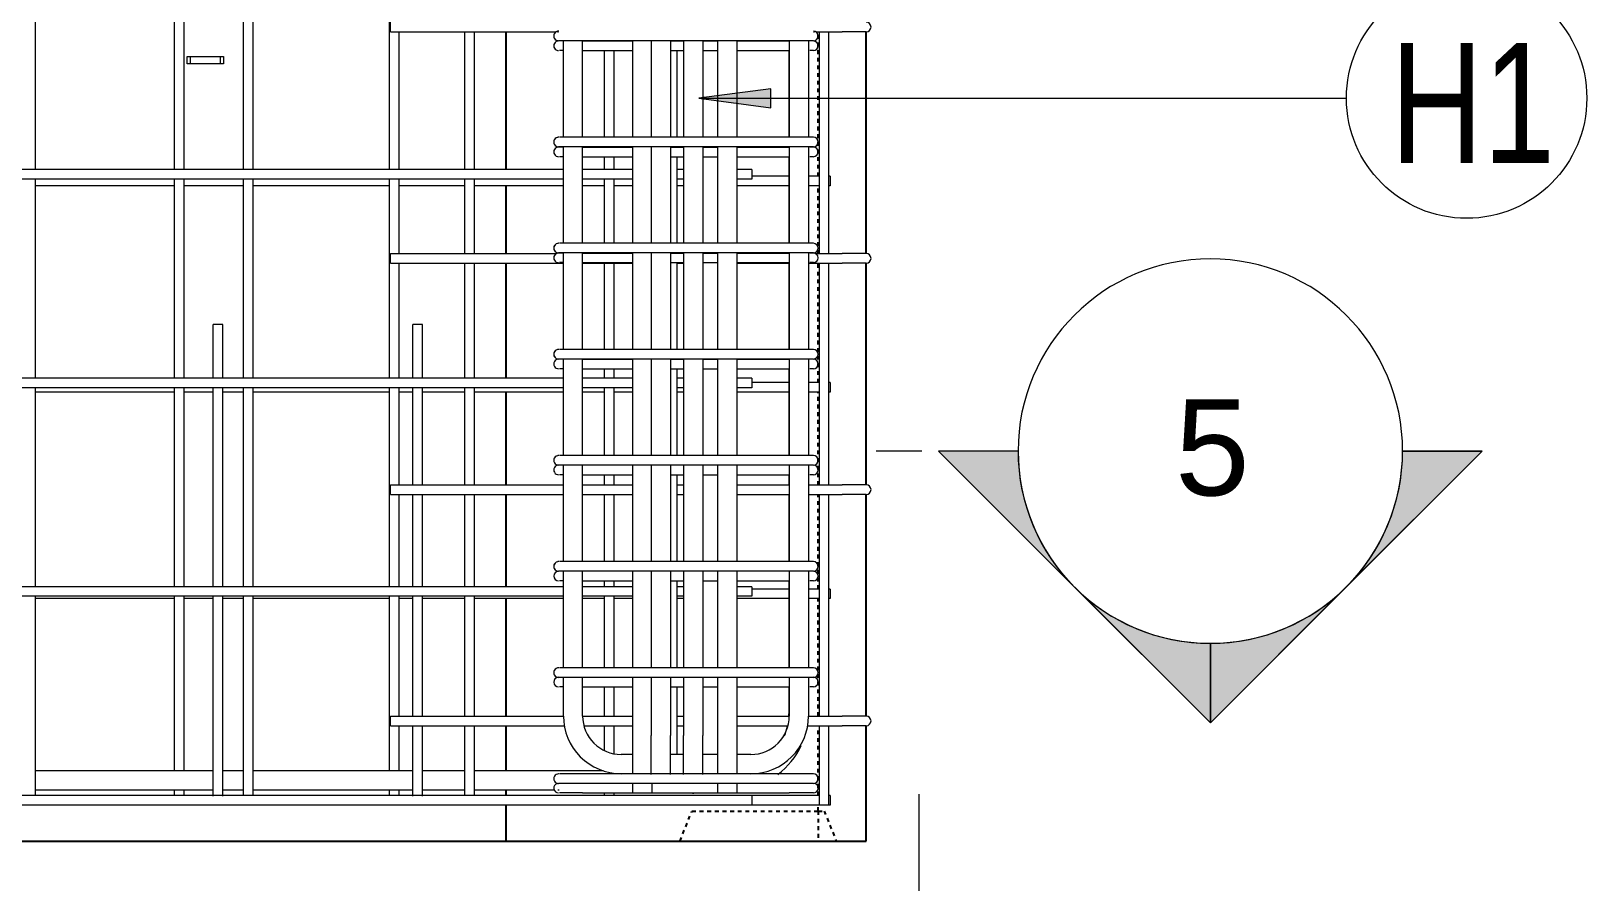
# Model space of a CAD drawing. Header units: millimetres. Extents: x -12508 to 11584, y -2169 to 13538.
# Drawn here: x -9081 to -7786, y -1437 to -721 of the extents above; entities that cross this region are included whole.
import ezdxf

# ---------------------------------------------------------------- set-up
doc = ezdxf.new("R2010")
doc.units = ezdxf.units.MM
doc.linetypes.add('Dash', pattern=[6.36, 3.18, -3.18])
for name, color, linetype, lineweight in [('A-GENM', 13, 'Continuous', 18), ('A-WALL', 113, 'Continuous', 25), ('A-WALL-HDLN', 110, 'Dash', 25), ('G-ANNO-SYMB', 111, 'Continuous', 9), ('S-COLS', 52, 'Continuous', 18), ('S-RBAR', 171, 'Continuous', 18), ('S-RBAR-IDEN', 171, 'Continuous', 9)]:
    doc.layers.add(name, color=color, linetype=linetype, lineweight=lineweight)
doc.styles.add('Arial', font='arial.ttf', dxfattribs={"height": 80})
doc.styles.add('Nirmala UI Semilight', font='NirmalaS.ttf', dxfattribs={"width": 0.8, "height": 100})

# ---------------------------------------------------------------- blocks, each defined once
blk = doc.blocks.new('RR spread anchor face based - RR-SA-1_4-160-V2-Elevation Front 1')
at = {"layer": 'A-GENM'}
for p, q in [((-8950.6, 627.8), (-8948.1, 627.8)), ((-8950.6, 621.8), (-8950.6, 627.8)), ((-8948.1, 621.8), (-8950.6, 621.8)), ((-8948.1, 627.8), (-8923.1, 627.8)), ((-8948.1, 621.8), (-8948.1, 627.8)), ((-8923.1, 621.8), (-8948.1, 621.8)), ((-8923.1, 627.8), (-8920.6, 627.8)), ((-8923.1, 621.8), (-8923.1, 627.8)), ((-8920.6, 621.8), (-8923.1, 621.8)), ((-8920.6, 627.8), (-8920.6, 621.8))]:
    blk.add_line(p, q, dxfattribs=at)
blk = doc.blocks.new('Detail View - M_Section Head - Filled SHOP DWG-1002450-Elevation Front 1')
at = {"layer": 'G-ANNO-SYMB'}
h = blk.add_hatch(color=256, dxfattribs=at)
edge = h.paths.add_edge_path()
edge.add_line((-8325.5, 3729.4), (-8259.2, 3729.4))
edge.add_arc((-8099.2, 3729.4), 160, 180, 225)
edge.add_line((-8212.4, 3616.3), (-8325.5, 3729.4))
h = blk.add_hatch(color=256, dxfattribs=at)
edge = h.paths.add_edge_path()
edge.add_line((-7873, 3729.4), (-7986.1, 3616.3))
edge.add_arc((-8099.2, 3729.4), 160, 315, 360)
edge.add_line((-7939.2, 3729.4), (-7873, 3729.4))
h = blk.add_hatch(color=256, dxfattribs=at)
edge = h.paths.add_edge_path()
edge.add_line((-8099.2, 3503.1), (-8212.4, 3616.3))
edge.add_arc((-8099.2, 3729.4), 160, 225, 270)
edge.add_line((-8099.2, 3569.4), (-8099.2, 3503.1))
h = blk.add_hatch(color=256, dxfattribs=at)
edge = h.paths.add_edge_path()
edge.add_line((-8099.2, 3503.1), (-8099.2, 3569.4))
edge.add_arc((-8099.2, 3729.4), 160, 270, 315)
edge.add_line((-7986.1, 3616.3), (-8099.2, 3503.1))
for p, q in [((-8099.2, 3503.1), (-8325.5, 3729.4)), ((-8259.2, 3729.4), (-8325.5, 3729.4)), ((-8325.5, 3729.4), (-8212.4, 3616.3)), ((-8259.2, 3729.4), (-8325.5, 3729.4)), ((-8099.2, 3503.1), (-7873, 3729.4)), ((-7986.1, 3616.3), (-7873, 3729.4)), ((-7939.2, 3729.4), (-7873, 3729.4)), ((-7873, 3729.4), (-7939.2, 3729.4)), ((-8212.4, 3616.3), (-8099.2, 3503.1)), ((-8099.2, 3503.1), (-7986.1, 3616.3)), ((-8099.2, 3569.4), (-8099.2, 3503.1)), ((-8099.2, 3503.1), (-8099.2, 3569.4))]:
    blk.add_line(p, q, dxfattribs=at)
for start, end in [(360, 180), (180, 360), (180, 225), (315, 0), (225, 270), (270, 315)]:
    blk.add_arc((-8099.2, 3729.4), 160, start, end, dxfattribs=at)
blk = doc.blocks.new('M_Rebar Tag_rfa MARK - ARROW-794226-Elevation Front 1')
at = {"layer": 'S-RBAR-IDEN'}
blk.add_circle((-7744.2, 3994.2), 100, dxfattribs=at)

msp = doc.modelspace()

# ---------------------------------------------------------------- hatches: boundary and pattern name
at = {"layer": 'S-RBAR-IDEN'}
msp.add_hatch(color=256, dxfattribs=at).paths.add_polyline_path([(-8525, -777), (-8465, -784.9), (-8465, -769.1)])

# ---------------------------------------------------------------- linework, layer by layer
at = {"layer": 'A-WALL'}
for p, q in [((-8685.6, -721.7), (-8685.6, -836.2)), ((-8385.6, -906.2), (-8385.6, -721.7)), ((-8685.6, -849.9), (-8685.6, -906.2)), ((-8685.6, -914.2), (-8685.6, -1009.9)), ((-8385.6, -1098.7), (-8385.6, -914.2)), ((-8685.6, -1021.6), (-8685.6, -1098.7)), ((-8685.6, -1106.7), (-8685.6, -1183.5)), ((-8385.6, -1291.2), (-8385.6, -1106.7)), ((-8685.6, -1193.4), (-8685.6, -1291.2)), ((-8685.6, -1299.2), (-8685.6, -1336.7)), ((-8385.6, -1395.2), (-8385.6, -1299.2)), ((-8685.6, -1352.7), (-8685.6, -1357.2)), ((-8685.6, -1365.2), (-8685.6, -1395.2)), ((-9845.6, -1395.2), (-8685.6, -1395.2)), ((-8685.6, -1395.2), (-8385.6, -1395.2)), ((-8685.6, -1395.2), (-8685.6, -1395.2))]:
    msp.add_line(p, q, dxfattribs=at)
at = {"layer": 'A-WALL-HDLN'}
for p, q in [((-8425.6, -841.9), (-8425.6, -721.7)), ((-8425.6, -906.2), (-8425.6, -849.9)), ((-8425.6, -1013.6), (-8425.6, -914.2)), ((-8425.6, -1098.7), (-8425.6, -1021.6)), ((-8425.6, -1185.4), (-8425.6, -1106.7)), ((-8425.6, -1291.2), (-8425.6, -1193.4)), ((-8425.6, -1357.2), (-8425.6, -1299.2)), ((-8540.5, -1395.1), (-8530.6, -1370.2)), ((-8530.6, -1370.2), (-8425.6, -1370.2)), ((-8425.6, -1370.2), (-8425.6, -1365.2)), ((-8425.6, -1370.2), (-8425.6, -1395.1)), ((-8425.5, -1370.2), (-8420.6, -1370.2)), ((-8420.6, -1370.2), (-8410.6, -1395.1))]:
    msp.add_line(p, q, dxfattribs=at)
at = {"layer": 'G-ANNO-SYMB'}
for p, q in [((-8339.2, -1070.6), (-8377.3, -1070.6)), ((-8341.9, -1356.1), (-8341.9, -1436.6))]:
    msp.add_line(p, q, dxfattribs=at)
at = {"layer": 'S-COLS'}
for p, q in [((-8385.6, -906.2), (-8385.6, -721.7)), ((-8385.6, -1098.7), (-8385.6, -914.2)), ((-8385.6, -1291.2), (-8385.6, -1106.7)), ((-8385.6, -1395.2), (-8385.6, -1299.2)), ((-8385.6, -1395.2), (-8685.6, -1395.2))]:
    msp.add_line(p, q, dxfattribs=at)
at = {"layer": 'S-RBAR'}
for p, q in [((-9076.9, -836.2), (-9076.9, -670.6)), ((-8961.2, -836.2), (-8961.2, -670.6)), ((-8953.2, -836.2), (-8953.2, -670.6)), ((-8903.8, -836.2), (-8903.8, -670.6)), ((-8895.8, -836.2), (-8895.8, -670.6)), ((-8782.4, -836.2), (-8782.4, -670.6)), ((-8781.6, -721.7), (-8781.6, -713.7)), ((-8781.6, -721.7), (-8643.6, -721.7)), ((-8774.4, -836.2), (-8774.4, -721.7)), ((-8719.6, -836.2), (-8719.6, -721.7)), ((-8711.6, -836.2), (-8711.6, -721.7)), ((-8642.6, -721.7), (-8641.6, -721.7)), ((-8429.6, -721.7), (-8428.6, -721.7)), ((-8427.6, -721.7), (-8405.6, -721.7)), ((-8424.6, -906.2), (-8424.6, -721.7)), ((-8416.6, -906.2), (-8416.6, -721.7)), ((-8637.6, -809.4), (-8637.6, -729.1)), ((-8449.6, -729.1), (-8621.6, -729.1)), ((-8621.6, -809.4), (-8621.6, -729.1)), ((-8621.6, -729.3), (-8579.7, -729.3)), ((-8621.6, -737.3), (-8579.7, -737.3)), ((-8603.5, -809.4), (-8603.5, -737.3)), ((-8595.5, -809.4), (-8595.5, -737.3)), ((-8579.7, -809.4), (-8579.7, -729.1)), ((-8564.6, -729.1), (-8564.6, -809.4)), ((-8548.6, -729.1), (-8548.6, -809.4)), ((-8548.6, -729.3), (-8537.7, -729.3)), ((-8548.6, -737.3), (-8537.7, -737.3)), ((-8543, -809.4), (-8543, -737.3)), ((-8537.7, -729.1), (-8537.7, -809.4)), ((-8521.7, -729.1), (-8521.7, -809.4)), ((-8521.7, -729.3), (-8509.1, -729.3)), ((-8521.7, -737.3), (-8509.1, -737.3)), ((-8509.1, -809.4), (-8509.1, -729.1)), ((-8493.1, -809.4), (-8493.1, -729.1)), ((-8493.1, -729.3), (-8449.6, -729.3)), ((-8493.1, -737.3), (-8449.6, -737.3)), ((-8450, -737.3), (-8450, -809.4)), ((-8449.6, -729.1), (-8449.6, -809.4)), ((-8433.6, -729.1), (-8433.6, -809.4)), ((-8449.6, -809.4), (-8621.6, -809.4)), ((-8637.6, -897.7), (-8637.6, -817.4)), ((-8449.6, -817.4), (-8621.6, -817.4)), ((-8621.6, -897.7), (-8621.6, -817.4)), ((-8621.6, -817.6), (-8579.7, -817.6)), ((-8621.6, -825.6), (-8579.7, -825.6)), ((-8603.5, -836.2), (-8603.5, -825.6)), ((-8595.5, -836.2), (-8595.5, -825.6)), ((-8579.7, -897.7), (-8579.7, -817.4)), ((-8564.6, -817.4), (-8564.6, -897.7)), ((-8548.6, -817.4), (-8548.6, -897.7)), ((-8548.6, -817.6), (-8537.7, -817.6)), ((-8548.6, -825.6), (-8537.7, -825.6)), ((-8543, -897.7), (-8543, -825.6)), ((-8537.7, -817.4), (-8537.7, -897.7)), ((-8521.7, -817.4), (-8521.7, -897.7)), ((-8521.7, -817.6), (-8509.1, -817.6)), ((-8521.7, -825.6), (-8509.1, -825.6)), ((-8509.1, -897.7), (-8509.1, -817.4)), ((-8493.1, -897.7), (-8493.1, -817.4)), ((-8493.1, -817.6), (-8449.6, -817.6)), ((-8493.1, -825.6), (-8449.6, -825.6)), ((-8450, -825.6), (-8450, -897.7)), ((-8449.6, -817.4), (-8449.6, -897.7)), ((-8433.6, -817.4), (-8433.6, -897.7)), ((-8637.6, -836.2), (-9775.6, -836.2)), ((-8579.7, -836.2), (-8621.6, -836.2)), ((-8537.7, -836.2), (-8543, -836.2)), ((-8480.8, -836.2), (-8493.1, -836.2)), ((-8480.8, -836.2), (-8480.8, -844.2)), ((-8637.6, -844.2), (-9815.6, -844.2)), ((-9076.9, -1009.9), (-9076.9, -844.2)), ((-8961.2, -849.9), (-9076.9, -849.9)), ((-8961.2, -1009.9), (-8961.2, -844.2)), ((-8953.2, -1009.9), (-8953.2, -844.2)), ((-8903.8, -849.9), (-8953.2, -849.9)), ((-8903.8, -1009.9), (-8903.8, -844.2)), ((-8895.8, -1009.9), (-8895.8, -844.2)), ((-8782.4, -849.9), (-8895.8, -849.9)), ((-8782.4, -1009.9), (-8782.4, -844.2)), ((-8774.4, -906.2), (-8774.4, -844.2)), ((-8719.6, -849.9), (-8774.4, -849.9)), ((-8719.6, -906.2), (-8719.6, -844.2)), ((-8711.6, -906.2), (-8711.6, -844.2)), ((-8637.6, -849.9), (-8711.6, -849.9)), ((-8579.7, -844.2), (-8621.6, -844.2)), ((-8603.5, -849.9), (-8621.6, -849.9)), ((-8603.5, -897.7), (-8603.5, -844.2)), ((-8595.5, -897.7), (-8595.5, -844.2)), ((-8579.7, -849.9), (-8595.5, -849.9)), ((-8537.7, -844.2), (-8543, -844.2)), ((-8537.7, -849.9), (-8543, -849.9)), ((-8480.8, -844.2), (-8493.1, -844.2)), ((-8450, -849.9), (-8493.1, -849.9)), ((-8450, -841.9), (-8480.8, -841.9)), ((-8424.6, -841.9), (-8433.6, -841.9)), ((-8424.6, -849.9), (-8433.6, -849.9)), ((-8415.6, -841.9), (-8416.6, -841.9)), ((-8415.6, -849.9), (-8416.6, -849.9)), ((-8415.6, -841.9), (-8415.6, -849.9)), ((-8781.6, -906.2), (-8643.1, -906.2)), ((-8781.6, -914.2), (-8781.6, -906.2)), ((-8637.6, -986), (-8637.6, -905.7)), ((-8449.6, -897.7), (-8621.6, -897.7)), ((-8449.6, -905.7), (-8621.6, -905.7)), ((-8621.6, -986), (-8621.6, -905.7)), ((-8621.6, -905.8), (-8579.7, -905.8)), ((-8579.7, -986), (-8579.7, -905.7)), ((-8564.6, -905.7), (-8564.6, -986)), ((-8548.6, -905.7), (-8548.6, -986)), ((-8548.6, -905.8), (-8537.7, -905.8)), ((-8537.7, -905.7), (-8537.7, -986)), ((-8521.7, -905.7), (-8521.7, -986)), ((-8521.7, -905.8), (-8509.1, -905.8)), ((-8509.1, -986), (-8509.1, -905.7)), ((-8493.1, -986), (-8493.1, -905.7)), ((-8493.1, -905.8), (-8449.6, -905.8)), ((-8449.6, -905.7), (-8449.6, -986)), ((-8433.6, -905.7), (-8433.6, -986)), ((-8428.1, -906.2), (-8405.6, -906.2)), ((-8781.6, -914.2), (-8637.6, -914.2)), ((-8774.4, -1009.9), (-8774.4, -914.2)), ((-8719.6, -1009.9), (-8719.6, -914.2)), ((-8711.6, -1009.9), (-8711.6, -914.2)), ((-8621.6, -913.8), (-8579.7, -913.8)), ((-8621.6, -914.2), (-8579.7, -914.2)), ((-8603.5, -986), (-8603.5, -914.2)), ((-8595.5, -986), (-8595.5, -914.2)), ((-8548.6, -913.8), (-8537.7, -913.8)), ((-8543, -986), (-8543, -913.8)), ((-8543, -914.2), (-8537.7, -914.2)), ((-8521.7, -913.8), (-8509.1, -913.8)), ((-8493.1, -913.8), (-8449.6, -913.8)), ((-8493.1, -914.2), (-8449.6, -914.2)), ((-8450, -914.2), (-8450, -986)), ((-8433.6, -914.2), (-8405.6, -914.2)), ((-8424.6, -1098.7), (-8424.6, -914.2)), ((-8416.6, -1098.7), (-8416.6, -914.2)), ((-8921, -965.2), (-8929, -965.2)), ((-8929, -1009.9), (-8929, -965.2)), ((-8921, -1009.9), (-8921, -965.2)), ((-8754.8, -965.2), (-8762.8, -965.2)), ((-8762.8, -1009.9), (-8762.8, -965.2)), ((-8754.8, -1009.9), (-8754.8, -965.2)), ((-8637.6, -1074.3), (-8637.6, -994)), ((-8449.6, -986), (-8621.6, -986)), ((-8449.6, -994), (-8621.6, -994)), ((-8621.6, -1074.3), (-8621.6, -994)), ((-8621.6, -994.1), (-8579.7, -994.1)), ((-8579.7, -1074.3), (-8579.7, -994)), ((-8564.6, -994), (-8564.6, -1074.3)), ((-8548.6, -994), (-8548.6, -1074.3)), ((-8548.6, -994.1), (-8537.7, -994.1)), ((-8537.7, -994), (-8537.7, -1074.3)), ((-8521.7, -994), (-8521.7, -1074.3)), ((-8521.7, -994.1), (-8509.1, -994.1)), ((-8509.1, -1074.3), (-8509.1, -994)), ((-8493.1, -1074.3), (-8493.1, -994)), ((-8493.1, -994.1), (-8449.6, -994.1)), ((-8449.6, -994), (-8449.6, -1074.3)), ((-8433.6, -994), (-8433.6, -1074.3)), ((-8637.6, -1009.9), (-9775.6, -1009.9)), ((-8621.6, -1002.1), (-8579.7, -1002.1)), ((-8579.7, -1009.9), (-8621.6, -1009.9)), ((-8603.5, -1009.9), (-8603.5, -1002.1)), ((-8595.5, -1009.9), (-8595.5, -1002.1)), ((-8548.6, -1002.1), (-8537.7, -1002.1)), ((-8543, -1074.3), (-8543, -1002.1)), ((-8537.7, -1009.9), (-8543, -1009.9)), ((-8521.7, -1002.1), (-8509.1, -1002.1)), ((-8493.1, -1002.1), (-8449.6, -1002.1)), ((-8480.8, -1009.9), (-8493.1, -1009.9)), ((-8480.8, -1009.9), (-8480.8, -1017.9)), ((-8450, -1002.1), (-8450, -1074.3)), ((-8637.6, -1017.9), (-9815.6, -1017.9)), ((-9076.9, -1183.5), (-9076.9, -1017.9)), ((-8961.2, -1021.6), (-9076.9, -1021.6)), ((-8961.2, -1183.5), (-8961.2, -1017.9)), ((-8953.2, -1183.5), (-8953.2, -1017.9)), ((-8929, -1021.6), (-8953.2, -1021.6)), ((-8929, -1183.5), (-8929, -1017.9)), ((-8921, -1183.5), (-8921, -1017.9)), ((-8903.8, -1021.6), (-8921, -1021.6)), ((-8903.8, -1183.5), (-8903.8, -1017.9)), ((-8895.8, -1183.5), (-8895.8, -1017.9)), ((-8782.4, -1021.6), (-8895.8, -1021.6)), ((-8782.4, -1183.5), (-8782.4, -1017.9)), ((-8774.4, -1098.7), (-8774.4, -1017.9)), ((-8762.8, -1021.6), (-8774.4, -1021.6)), ((-8762.8, -1098.7), (-8762.8, -1017.9)), ((-8754.8, -1098.7), (-8754.8, -1017.9)), ((-8719.6, -1021.6), (-8754.8, -1021.6)), ((-8719.6, -1098.7), (-8719.6, -1017.9)), ((-8711.6, -1098.7), (-8711.6, -1017.9)), ((-8637.6, -1021.6), (-8711.6, -1021.6)), ((-8579.7, -1017.9), (-8621.6, -1017.9)), ((-8603.5, -1021.6), (-8621.6, -1021.6)), ((-8603.5, -1074.3), (-8603.5, -1017.9)), ((-8595.5, -1074.3), (-8595.5, -1017.9)), ((-8579.7, -1021.6), (-8595.5, -1021.6)), ((-8537.7, -1017.9), (-8543, -1017.9)), ((-8537.7, -1021.6), (-8543, -1021.6)), ((-8480.8, -1017.9), (-8493.1, -1017.9)), ((-8450, -1021.6), (-8493.1, -1021.6)), ((-8450, -1013.6), (-8480.8, -1013.6)), ((-8424.6, -1013.6), (-8433.6, -1013.6)), ((-8424.6, -1021.6), (-8433.6, -1021.6)), ((-8415.6, -1013.6), (-8416.6, -1013.6)), ((-8415.6, -1021.6), (-8416.6, -1021.6)), ((-8415.6, -1013.6), (-8415.6, -1021.6)), ((-8449.6, -1074.3), (-8621.6, -1074.3)), ((-8637.6, -1162.6), (-8637.6, -1082.3)), ((-8449.6, -1082.3), (-8621.6, -1082.3)), ((-8621.6, -1162.6), (-8621.6, -1082.3)), ((-8579.7, -1162.6), (-8579.7, -1082.3)), ((-8564.6, -1082.3), (-8564.6, -1162.6)), ((-8548.6, -1082.3), (-8548.6, -1162.6)), ((-8537.7, -1082.3), (-8537.7, -1162.6)), ((-8521.7, -1082.3), (-8521.7, -1162.6)), ((-8509.1, -1162.6), (-8509.1, -1082.3)), ((-8493.1, -1162.6), (-8493.1, -1082.3)), ((-8449.6, -1082.3), (-8449.6, -1162.6)), ((-8433.6, -1082.3), (-8433.6, -1162.6)), ((-8781.6, -1098.7), (-8637.6, -1098.7)), ((-8781.6, -1106.7), (-8781.6, -1098.7)), ((-8621.6, -1090.3), (-8579.7, -1090.3)), ((-8621.6, -1098.7), (-8579.7, -1098.7)), ((-8603.5, -1098.7), (-8603.5, -1090.3)), ((-8595.5, -1098.7), (-8595.5, -1090.3)), ((-8548.6, -1090.3), (-8537.7, -1090.3)), ((-8543, -1162.6), (-8543, -1090.3)), ((-8543, -1098.7), (-8537.7, -1098.7)), ((-8521.7, -1090.3), (-8509.1, -1090.3)), ((-8493.1, -1090.3), (-8449.6, -1090.3)), ((-8493.1, -1098.7), (-8449.6, -1098.7)), ((-8450, -1090.3), (-8450, -1098.7)), ((-8433.6, -1098.7), (-8405.6, -1098.7)), ((-8781.6, -1106.7), (-8637.6, -1106.7)), ((-8774.4, -1183.5), (-8774.4, -1106.7)), ((-8762.8, -1183.5), (-8762.8, -1106.7)), ((-8754.8, -1183.5), (-8754.8, -1106.7)), ((-8719.6, -1183.5), (-8719.6, -1106.7)), ((-8711.6, -1183.5), (-8711.6, -1106.7)), ((-8621.6, -1106.7), (-8579.7, -1106.7)), ((-8603.5, -1162.6), (-8603.5, -1106.7)), ((-8595.5, -1162.6), (-8595.5, -1106.7)), ((-8543, -1106.7), (-8537.7, -1106.7)), ((-8493.1, -1106.7), (-8449.6, -1106.7)), ((-8450, -1106.7), (-8450, -1162.6)), ((-8433.6, -1106.7), (-8405.6, -1106.7)), ((-8424.6, -1291.2), (-8424.6, -1106.7)), ((-8416.6, -1291.2), (-8416.6, -1106.7)), ((-8449.6, -1162.6), (-8621.6, -1162.6)), ((-8637.6, -1251), (-8637.6, -1170.6)), ((-8449.6, -1170.6), (-8621.6, -1170.6)), ((-8621.6, -1251), (-8621.6, -1170.6)), ((-8579.7, -1251), (-8579.7, -1170.6)), ((-8564.6, -1170.6), (-8564.6, -1251)), ((-8548.6, -1170.6), (-8548.6, -1251)), ((-8537.7, -1170.6), (-8537.7, -1251)), ((-8521.7, -1170.6), (-8521.7, -1251)), ((-8509.1, -1251), (-8509.1, -1170.6)), ((-8493.1, -1251), (-8493.1, -1170.6)), ((-8449.6, -1170.6), (-8449.6, -1251)), ((-8433.6, -1170.6), (-8433.6, -1251)), ((-8637.6, -1183.5), (-9775.6, -1183.5)), ((-8621.6, -1178.6), (-8579.7, -1178.6)), ((-8579.7, -1183.5), (-8621.6, -1183.5)), ((-8603.5, -1183.5), (-8603.5, -1178.6)), ((-8595.5, -1183.5), (-8595.5, -1178.6)), ((-8548.6, -1178.6), (-8537.7, -1178.6)), ((-8543, -1251), (-8543, -1178.6)), ((-8537.7, -1183.5), (-8543, -1183.5)), ((-8521.7, -1178.6), (-8509.1, -1178.6)), ((-8493.1, -1178.6), (-8449.6, -1178.6)), ((-8480.8, -1183.5), (-8493.1, -1183.5)), ((-8480.8, -1183.5), (-8480.8, -1191.5)), ((-8450, -1185.4), (-8480.8, -1185.4)), ((-8450, -1178.6), (-8450, -1251)), ((-8424.6, -1185.4), (-8433.6, -1185.4)), ((-8415.6, -1185.4), (-8416.6, -1185.4)), ((-8415.6, -1185.4), (-8415.6, -1193.4)), ((-8637.6, -1191.5), (-9815.6, -1191.5)), ((-9076.9, -1357.2), (-9076.9, -1191.5)), ((-8961.2, -1193.4), (-9076.9, -1193.4)), ((-8961.2, -1336.7), (-8961.2, -1191.5)), ((-8953.2, -1336.7), (-8953.2, -1191.5)), ((-8929, -1193.4), (-8953.2, -1193.4)), ((-8929, -1325.2), (-8929, -1191.5)), ((-8921, -1325.2), (-8921, -1191.5)), ((-8903.8, -1193.4), (-8921, -1193.4)), ((-8903.8, -1357.2), (-8903.8, -1191.5)), ((-8895.8, -1357.2), (-8895.8, -1191.5)), ((-8782.4, -1193.4), (-8895.8, -1193.4)), ((-8782.4, -1336.7), (-8782.4, -1191.5)), ((-8774.4, -1291.2), (-8774.4, -1191.5)), ((-8762.8, -1193.4), (-8774.4, -1193.4)), ((-8762.8, -1291.2), (-8762.8, -1191.5)), ((-8754.8, -1291.2), (-8754.8, -1191.5)), ((-8719.6, -1193.4), (-8754.8, -1193.4)), ((-8719.6, -1291.2), (-8719.6, -1191.5)), ((-8711.6, -1291.2), (-8711.6, -1191.5)), ((-8637.6, -1193.4), (-8711.6, -1193.4)), ((-8579.7, -1191.5), (-8621.6, -1191.5)), ((-8603.5, -1193.4), (-8621.6, -1193.4)), ((-8603.5, -1251), (-8603.5, -1191.5)), ((-8595.5, -1251), (-8595.5, -1191.5)), ((-8579.7, -1193.4), (-8595.5, -1193.4)), ((-8537.7, -1191.5), (-8543, -1191.5)), ((-8537.7, -1193.4), (-8543, -1193.4)), ((-8480.8, -1191.5), (-8493.1, -1191.5)), ((-8450, -1193.4), (-8493.1, -1193.4)), ((-8424.6, -1193.4), (-8433.6, -1193.4)), ((-8415.6, -1193.4), (-8416.6, -1193.4)), ((-8449.6, -1251), (-8621.6, -1251)), ((-8637.6, -1291.1), (-8637.6, -1259)), ((-8449.6, -1259), (-8621.6, -1259)), ((-8621.6, -1291.1), (-8621.6, -1259)), ((-8621.6, -1266.8), (-8579.7, -1266.8)), ((-8603.5, -1291.2), (-8603.5, -1266.8)), ((-8595.5, -1291.2), (-8595.5, -1266.8)), ((-8579.7, -1339.3), (-8579.7, -1259)), ((-8564.6, -1259), (-8564.6, -1307.2)), ((-8548.6, -1259), (-8548.6, -1307.2)), ((-8548.6, -1266.8), (-8537.7, -1266.8)), ((-8543, -1323.1), (-8543, -1266.8)), ((-8537.7, -1259), (-8537.7, -1307.2)), ((-8521.7, -1259), (-8521.7, -1307.2)), ((-8521.7, -1266.8), (-8509.1, -1266.8)), ((-8509.1, -1339.3), (-8509.1, -1259)), ((-8493.1, -1339.3), (-8493.1, -1259)), ((-8493.1, -1266.8), (-8449.6, -1266.8)), ((-8450, -1266.8), (-8450, -1289.2)), ((-8449.6, -1259), (-8449.6, -1291.1)), ((-8433.6, -1259), (-8433.6, -1291.1)), ((-8781.6, -1291.2), (-8637.6, -1291.2)), ((-8781.6, -1299.2), (-8781.6, -1291.2)), ((-8621.7, -1291.2), (-8579.7, -1291.2)), ((-8543, -1291.2), (-8537.7, -1291.2)), ((-8493.1, -1291.2), (-8449.5, -1291.2)), ((-8433.6, -1291.2), (-8405.6, -1291.2)), ((-8781.6, -1299.2), (-8636.5, -1299.2)), ((-8774.4, -1336.7), (-8774.4, -1299.2)), ((-8762.8, -1325.2), (-8762.8, -1299.2)), ((-8754.8, -1325.2), (-8754.8, -1299.2)), ((-8719.6, -1357.2), (-8719.6, -1299.2)), ((-8711.6, -1357.2), (-8711.6, -1299.2)), ((-8620.5, -1299.2), (-8579.7, -1299.2)), ((-8603.5, -1319.7), (-8603.5, -1299.2)), ((-8595.5, -1322.3), (-8595.5, -1299.2)), ((-8543, -1299.2), (-8537.7, -1299.2)), ((-8493.1, -1299.2), (-8450.6, -1299.2)), ((-8434.6, -1299.2), (-8405.6, -1299.2)), ((-8424.6, -1365.2), (-8424.6, -1299.2)), ((-8416.6, -1365.2), (-8416.6, -1299.2)), ((-8579.7, -1323.1), (-8589.6, -1323.1)), ((-8537.7, -1323.1), (-8548.6, -1323.1)), ((-8509.1, -1323.1), (-8521.7, -1323.1)), ((-8481.6, -1323.1), (-8493.1, -1323.1)), ((-8929, -1336.7), (-9076.9, -1336.7)), ((-8903.8, -1336.7), (-8921, -1336.7)), ((-8762.8, -1336.7), (-8895.8, -1336.7)), ((-8719.6, -1336.7), (-8754.8, -1336.7)), ((-8604.2, -1336.7), (-8711.6, -1336.7)), ((-8449.6, -1339.3), (-8621.6, -1339.3)), ((-8579.7, -1339.1), (-8589.6, -1339.1)), ((-8537.7, -1339.1), (-8548.6, -1339.1)), ((-8509.1, -1339.1), (-8521.7, -1339.1)), ((-8481.6, -1339.1), (-8493.1, -1339.1)), ((-8480.8, -1357.2), (-9815.6, -1357.2)), ((-8929, -1352.7), (-9076.9, -1352.7)), ((-8961.2, -1357.2), (-8961.2, -1352.7)), ((-8953.2, -1357.2), (-8953.2, -1352.7)), ((-8903.8, -1352.7), (-8921, -1352.7)), ((-8762.8, -1352.7), (-8895.8, -1352.7)), ((-8782.4, -1357.2), (-8782.4, -1352.7)), ((-8774.4, -1357.2), (-8774.4, -1352.7)), ((-8719.6, -1352.7), (-8754.8, -1352.7)), ((-8645, -1352.7), (-8711.6, -1352.7)), ((-8641.1, -1352.7), (-8642.3, -1352.7)), ((-8449.6, -1347.3), (-8621.6, -1347.3)), ((-8621.6, -1355.1), (-8579.7, -1355.1)), ((-8603.5, -1357.2), (-8603.5, -1355.1)), ((-8595.5, -1357.2), (-8595.5, -1355.1)), ((-8579.7, -1355.2), (-8579.7, -1347.3)), ((-8563.7, -1355.2), (-8579.7, -1355.2)), ((-8563.7, -1355.2), (-8563.7, -1347.3)), ((-8563.7, -1355.1), (-8509.1, -1355.1)), ((-8560.9, -1355.2), (-8563.7, -1355.2)), ((-8543, -1355.2), (-8559, -1355.2)), ((-8509.1, -1355.2), (-8521.7, -1355.2)), ((-8509.1, -1355.2), (-8509.1, -1347.3)), ((-8493.1, -1355.2), (-8509.1, -1355.2)), ((-8493.1, -1355.2), (-8493.1, -1347.3)), ((-8493.1, -1355.1), (-8449.6, -1355.1)), ((-8480.8, -1357.2), (-8480.8, -1365.2)), ((-8424.6, -1357.2), (-8480.8, -1357.2)), ((-8415.6, -1357.2), (-8416.6, -1357.2)), ((-8415.6, -1357.2), (-8415.6, -1365.2)), ((-8480.8, -1365.2), (-9815.6, -1365.2)), ((-8424.6, -1365.2), (-8480.8, -1365.2)), ((-8416.6, -1365.2), (-8424.6, -1365.2)), ((-8415.6, -1365.2), (-8416.6, -1365.2))]:
    msp.add_line(p, q, dxfattribs=at)
for centre, radius, start, end in [((-8641.6, -725.1), 4, 90.0006, 270.0006), ((-8641.6, -725.1), 4, 120.7111, 165.0006), ((-8429.6, -725.1), 4, 270.0006, 90.0006), ((-8385.6, -717.7), 4, 270.0006, 90.0006), ((-8641.6, -733.3), 4, 90.0006, 270.0006), ((-8641.6, -725.1), 4, 195.0006, 240.0006), ((-8429.6, -733.3), 4, 270.0006, 90.0006), ((-8641.6, -813.4), 4, 90.0006, 270.0006), ((-8641.6, -813.4), 4, 120.0006, 165.0006), ((-8641.6, -813.4), 4, 195.0006, 240.0006), ((-8641.6, -813.4), 4, 90.0006, 105.0006), ((-8429.6, -813.4), 4, 270.0006, 90.0006), ((-8641.6, -821.6), 4, 90.0006, 270.0006), ((-8429.6, -821.6), 4, 270.0006, 90.0006), ((-8641.6, -901.7), 4, 90.0006, 270.0006), ((-8641.6, -909.8), 4, 90.0006, 270.0006), ((-8641.6, -901.7), 4, 120.0006, 165.0006), ((-8641.6, -901.7), 4, 195.0006, 240.0006), ((-8641.6, -901.7), 4, 90.0006, 105.0006), ((-8429.6, -901.7), 4, 270.0006, 90.0006), ((-8429.6, -909.8), 4, 270.0006, 90.0006), ((-8385.6, -910.2), 4, 270.0006, 90.0006), ((-8641.6, -990), 4, 90.0006, 270.0006), ((-8641.6, -998.1), 4, 90.0006, 270.0006), ((-8641.6, -990), 4, 120.0006, 165.0006), ((-8641.6, -990), 4, 195.0006, 240.0006), ((-8641.6, -990), 4, 90.0006, 105.0006), ((-8429.6, -990), 4, 270.0006, 90.0006), ((-8429.6, -998.1), 4, 270.0006, 90.0006), ((-8641.6, -1078.3), 4, 90.0006, 270.0006), ((-8641.6, -1078.3), 4, 90.0006, 105.0006), ((-8429.6, -1078.3), 4, 270.0006, 90.0006), ((-8641.6, -1086.3), 4, 90.0006, 270.0006), ((-8641.6, -1078.3), 4, 120.0006, 165.0006), ((-8641.6, -1078.3), 4, 200.8661, 240.0006), ((-8429.6, -1086.3), 4, 270.0006, 89.9773), ((-8385.6, -1102.7), 4, 270.0006, 90.0006), ((-8641.6, -1166.6), 4, 90.0006, 270.0006), ((-8641.6, -1166.6), 4, 120.0006, 165.0006), ((-8641.6, -1166.6), 4, 90.0006, 105.0006), ((-8429.6, -1166.6), 4, 270.0006, 90.0006), ((-8641.6, -1174.6), 4, 92.8795, 270.0006), ((-8641.6, -1166.6), 4, 195.0006, 240.0006), ((-8429.6, -1174.6), 4, 270.0006, 87.0985), ((-8641.6, -1255), 4, 90.0006, 270.0006), ((-8641.6, -1255), 4, 120.0006, 165.0006), ((-8641.6, -1255), 4, 90.0006, 105.0006), ((-8429.6, -1255), 4, 270.0006, 90.0006), ((-8641.6, -1262.8), 4, 96.214, 270.0006), ((-8641.6, -1255), 4, 195.0006, 240.0006), ((-8429.6, -1262.8), 4, 270.0006, 83.7639), ((-8589.6, -1291.1), 48, 180.0006, 270.0006), ((-8589.6, -1291.1), 32, 180.0006, 270.0006), ((-8481.6, -1291.1), 32, 270.0006, 0.0006), ((-8481.6, -1291.1), 48, 270.0006, 0.0006), ((-8497.5, -1289.2), 47.5, 357.5606, 0.0006), ((-8385.6, -1295.2), 4, 270.0006, 90.0006), ((-8497.5, -1289.2), 47.5, 337.1832, 347.7996), ((-8497.5, -1289.2), 63.5, 307.2629, 335.3707), ((-8641.6, -1343.3), 4, 90.0006, 270.0006), ((-8429.6, -1343.3), 4, 270.0006, 90.0006), ((-8641.6, -1351.1), 4, 105.0006, 270.0006), ((-8529.7, -1347.2), 8, 266.3085, 273.6927), ((-8429.6, -1351.1), 4, 270.0006, 75.0006)]:
    msp.add_arc(centre, radius, start, end, dxfattribs=at)
for centre, major_axis, ratio, start_param, end_param in [((-8621.6, -721.1), (20, 0), 0.000005, 3.0502, 3.141581), ((-8405.6, -721.7), (20, 0), 0.000005, 6.283174, 7.853958), ((-8621.6, -729.1), (20, 0), 0.000005, 2.439395, 3.141593), ((-8621.6, -729.3), (20, 0), 0.000005, 2.523555, 3.141593), ((-8621.6, -737.3), (20, 0), 0.000005, 2.544139, 2.879774), ((-8621.6, -729.1), (20, 0), 0.000005, 2.264812, 2.447556), ((-8621.6, -729.1), (20, 0), 0.000005, 1.570785, 2.272973), ((-8449.6, -729.1), (20, 0), 0.000005, 0, 1.570785), ((-8449.6, -729.3), (20, 0), 0.000005, 0, 0.536204), ((-8449.6, -737.3), (20, 0), 0.000005, 6.283168, 6.819394), ((-8621.6, -809.4), (20, 0), 0.000005, 3.0502, 3.141581), ((-8621.6, -809.4), (20, 0), 0.000005, 2.356188, 2.879774), ((-8621.6, -809.4), (20, 0), 0.000005, 1.570785, 2.356171), ((-8449.6, -809.4), (20, 0), 0.000005, 6.283174, 7.853958), ((-8621.6, -817.4), (20, 0), 0.000005, 2.439395, 3.141593), ((-8621.6, -817.6), (20, 0), 0.000005, 2.523555, 3.141593), ((-8621.6, -825.6), (20, 0), 0.000005, 2.544139, 2.879774), ((-8621.6, -817.4), (20, 0), 0.000005, 2.264812, 2.447556), ((-8621.6, -817.4), (20, 0), 0.000005, 1.570785, 2.272973), ((-8449.6, -817.4), (20, 0), 0.000005, 0, 1.570785), ((-8449.6, -817.6), (20, 0), 0.000005, 0, 0.536204), ((-8449.6, -825.6), (20, 0), 0.000005, 6.283168, 6.819394), ((-8621.6, -897.7), (20, 0), 0.000005, 3.0502, 3.141581), ((-8621.6, -905.7), (20, 0), 0.000005, 2.439395, 3.141593), ((-8621.6, -905.8), (20, 0), 0.000005, 2.523555, 3.141593), ((-8621.6, -897.7), (20, 0), 0.000005, 2.356188, 2.879774), ((-8621.6, -905.7), (20, 0), 0.000005, 2.264812, 2.447556), ((-8621.6, -897.7), (20, 0), 0.000005, 1.570785, 2.356171), ((-8621.6, -905.7), (20, 0), 0.000005, 1.570785, 2.272973), ((-8449.6, -897.7), (20, 0), 0.000005, 6.283174, 7.853958), ((-8449.6, -905.7), (20, 0), 0.000005, 0, 1.570785), ((-8449.6, -905.8), (20, 0), 0.000005, 0, 0.536204), ((-8405.6, -906.2), (20, 0), 0.000005, 0, 1.570785), ((-8621.6, -913.8), (20, 0), 0.000005, 2.544139, 2.879774), ((-8449.6, -913.8), (20, 0), 0.000005, 6.283168, 6.819394), ((-8405.6, -914.2), (20, 0), 0.000005, 6.283174, 7.853958), ((-8621.6, -986), (20, 0), 0.000005, 3.0502, 3.141581), ((-8621.6, -994), (20, 0), 0.000005, 2.439395, 3.141593), ((-8621.6, -994.1), (20, 0), 0.000005, 2.523555, 3.141593), ((-8621.6, -986), (20, 0), 0.000005, 2.356188, 2.879774), ((-8621.6, -994), (20, 0), 0.000005, 2.264812, 2.447556), ((-8621.6, -986), (20, 0), 0.000005, 1.570785, 2.356171), ((-8621.6, -994), (20, 0), 0.000005, 1.570785, 2.272973), ((-8449.6, -986), (20, 0), 0.000005, 6.283174, 7.853958), ((-8449.6, -994), (20, 0), 0.000005, 0, 1.570785), ((-8449.6, -994.1), (20, 0), 0.000005, 0, 0.536204), ((-8621.6, -1002.1), (20, 0), 0.000005, 2.544139, 2.879774), ((-8449.6, -1002.1), (20, 0), 0.000005, 6.283168, 6.819394), ((-8621.6, -1074.3), (20, 0), 0.000005, 3.0502, 3.141581), ((-8621.6, -1074.3), (20, 0), 0.000005, 2.356188, 2.879774), ((-8621.6, -1074.3), (20, 0), 0.000005, 1.570785, 2.356171), ((-8449.6, -1074.3), (20, 0), 0.000005, 6.283174, 7.853958), ((-8621.6, -1082.3), (20, 0), 0.000005, 2.439395, 3.141593), ((-8621.6, -1082.3), (20, 0), 0.000005, 2.264812, 2.447556), ((-8621.6, -1082.3), (20, 0), 0.000005, 1.570785, 2.272973), ((-8449.6, -1082.3), (20, 0), 0.000005, 0, 1.570785), ((-8621.6, -1090.3), (20, 0), 0.000005, 2.544139, 2.879774), ((-8449.6, -1090.3), (20, 0), 0.000005, 6.283168, 6.819394), ((-8405.6, -1098.7), (20, 0), 0.000005, 0, 1.570785), ((-8405.6, -1106.7), (20, 0), 0.000005, 6.283174, 7.853958), ((-8621.6, -1162.6), (20, 0), 0.000005, 3.0502, 3.141581), ((-8621.6, -1162.6), (20, 0), 0.000005, 2.356188, 2.879774), ((-8621.6, -1162.6), (20, 0), 0.000005, 1.570785, 2.356171), ((-8449.6, -1162.6), (20, 0), 0.000005, 6.283174, 7.853958), ((-8621.6, -1170.6), (20, 0), 0.000005, 2.439395, 3.141593), ((-8621.6, -1170.6), (20, 0), 0.000005, 2.264812, 2.447556), ((-8621.6, -1170.6), (20, 0), 0.000005, 1.570785, 2.272973), ((-8449.6, -1170.6), (20, 0), 0.000005, 0, 1.570785), ((-8621.6, -1178.6), (20, 0), 0.000005, 2.544139, 2.879774), ((-8449.6, -1178.6), (20, 0), 0.000005, 6.283168, 6.819394), ((-8621.6, -1251), (20, 0), 0.000005, 3.0502, 3.141581), ((-8621.6, -1251), (20, 0), 0.000005, 2.356188, 2.879774), ((-8621.6, -1251), (20, 0), 0.000005, 1.570785, 2.356171), ((-8449.6, -1251), (20, 0), 0.000005, 6.283174, 7.853958), ((-8621.6, -1259), (20, 0), 0.000005, 2.439395, 3.141593), ((-8621.6, -1266.8), (20, 0), 0.000005, 2.544139, 2.879774), ((-8621.6, -1259), (20, 0), 0.000005, 2.264812, 2.447556), ((-8621.6, -1259), (20, 0), 0.000005, 1.570785, 2.272973), ((-8449.6, -1259), (20, 0), 0.000005, 0, 1.570785), ((-8449.6, -1266.8), (20, 0), 0.000005, 6.283168, 6.819394), ((-8405.6, -1291.2), (20, 0), 0.000005, 0, 1.570785), ((-8564.6, -1307.2), (0, 40), 0.000012, 3.755787, 4.712394), ((-8548.6, -1307.2), (0, 40), 0.000012, 3.755787, 4.712394), ((-8537.7, -1307.2), (0, 40), 0.000012, 3.755787, 4.712394), ((-8521.7, -1307.2), (0, 40), 0.000012, 3.755787, 4.712394), ((-8405.6, -1299.2), (20, 0), 0.000005, 6.283174, 7.853958), ((-8929, -1325.2), (0, 36), 0.000012, 3.575858, 4.712394), ((-8921, -1325.2), (0, 36), 0.000012, 3.575858, 4.712394), ((-8762.8, -1325.2), (0, 36), 0.000012, 3.575858, 4.712394), ((-8754.8, -1325.2), (0, 36), 0.000012, 3.575858, 4.712394), ((-8621.6, -1339.3), (20, 0), 0.000005, 3.0502, 3.141581), ((-8621.6, -1339.3), (20, 0), 0.000005, 2.356188, 2.879774), ((-8621.6, -1339.3), (20, 0), 0.000005, 1.570785, 2.356171), ((-8449.6, -1339.3), (20, 0), 0.000005, 6.283174, 7.853958), ((-8621.6, -1347.3), (20, 0), 0.000005, 2.439395, 3.141593), ((-8621.6, -1355.1), (20, 0), 0.000005, 2.356171, 2.879774), ((-8621.6, -1347.3), (20, 0), 0.000005, 2.264812, 2.447556), ((-8621.6, -1355.1), (20, 0), 0.000005, 1.570785, 2.356171), ((-8621.6, -1347.3), (20, 0), 0.000005, 1.570785, 2.272973), ((-8449.6, -1347.3), (20, 0), 0.000005, 0, 1.570785), ((-8449.6, -1355.1), (20, 0), 0.000005, 0.785375, 1.570785), ((-8449.6, -1355.1), (20, 0), 0.000005, 6.283168, 7.06856)]:
    msp.add_ellipse(centre, major_axis=major_axis, ratio=ratio, start_param=start_param, end_param=end_param, dxfattribs=at)
at = {"layer": 'S-RBAR-IDEN'}
for p, q in [((-8465, -769.1), (-8525, -777)), ((-8465, -784.9), (-8465, -769.1)), ((-8525, -777), (-8465, -784.9)), ((-8525, -777), (-7985.8, -777))]:
    msp.add_line(p, q, dxfattribs=at)

# ---------------------------------------------------------------- block references
at = {"layer": 'A-GENM'}
msp.add_blockref('RR spread anchor face based - RR-SA-1_4-160-V2-Elevation Front 1', (0, -1370), dxfattribs=at)
at = {"layer": 'G-ANNO-SYMB'}
msp.add_blockref('Detail View - M_Section Head - Filled SHOP DWG-1002450-Elevation Front 1', (0, -4800), dxfattribs=at)
at = {"layer": 'S-RBAR-IDEN'}
msp.add_blockref('M_Rebar Tag_rfa MARK - ARROW-794226-Elevation Front 1', (-141.7, -4771.1), dxfattribs=at)

# ---------------------------------------------------------------- texts
at = {"layer": 'G-ANNO-SYMB', "insert": (-8128.6, -1027.5), "char_height": 80, "width": 76.962, "attachment_point": 1, "style": 'Arial'}
msp.add_mtext('5', dxfattribs=at)
at = {"layer": 'S-RBAR-IDEN', "insert": (-7949.3, -730.9), "char_height": 100, "width": 146.228, "attachment_point": 1, "style": 'Nirmala UI Semilight'}
msp.add_mtext('H1', dxfattribs=at)

doc.saveas('drawing.dxf')
